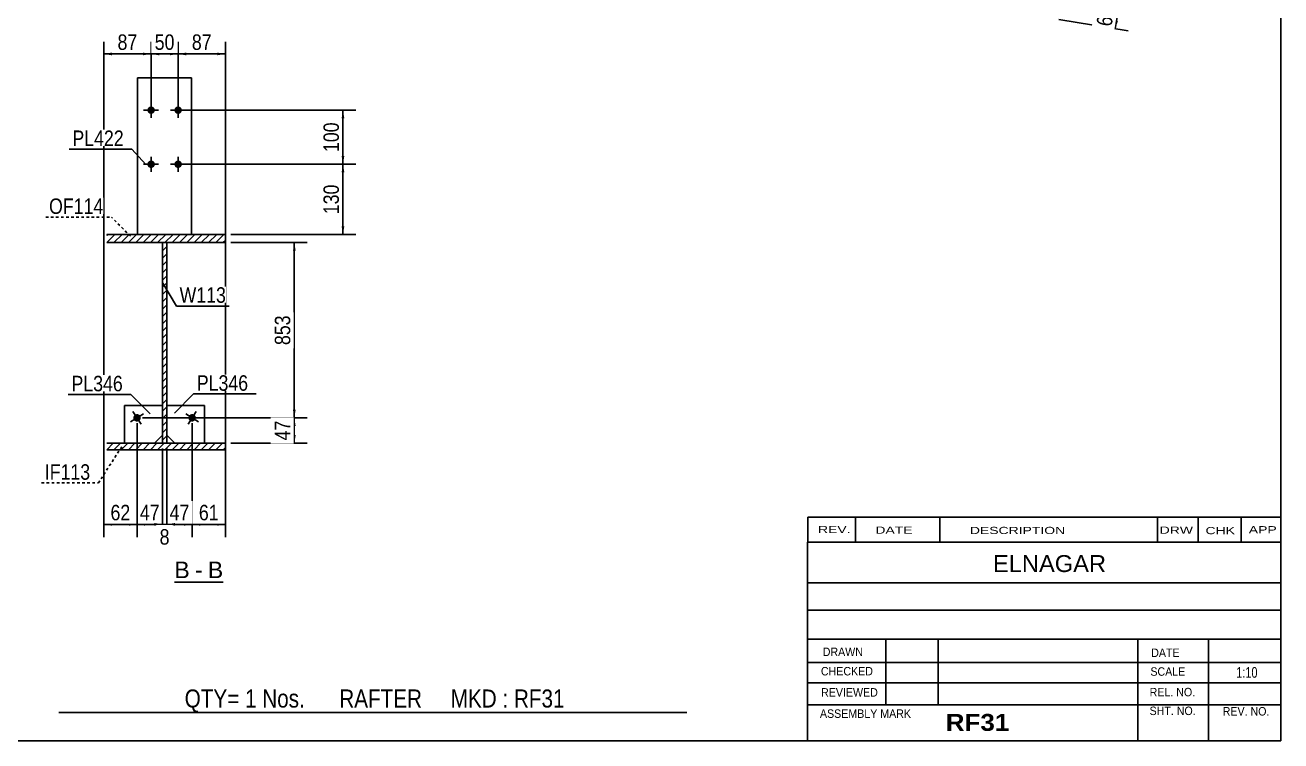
# Model space of a CAD drawing. Header units: millimetres. Extents: x -20 to 382, y -193 to 84.
# Drawn here: x 149.8 to 382.1, y -193.4 to -61 of the extents above; entities that cross this region are included whole.
import ezdxf

# ---------------------------------------------------------------- set-up
doc = ezdxf.new("R2010")
doc.units = ezdxf.units.MM
doc.linetypes.add('DXK_LINE_DOT1', pattern=[1.8814, 0.9407, -0.9407])
doc.linetypes.add('DXK_LINE_DOT4', pattern=[0.9408, 0.4704, -0.4704])
doc.styles.add('Arial', font='ARIAL.TTF', dxfattribs={"height": 0.2})
doc.styles.add('Arial Bold', font='ARIALBD.TTF', dxfattribs={"height": 0.2})
doc.styles.add('Arial Narrow', font='ARIALN.TTF', dxfattribs={"height": 0.2})

# ---------------------------------------------------------------- blocks, each defined once
blk = doc.blocks.new('Unknown-623477792-1210')
at = {"color": 5, "linetype": 'Continuous'}
for p, q in [((382.1, -193.38), (382.1, 83.62)), ((-17.9, -193.38), (382.1, -193.38))]:
    blk.add_line(p, q, dxfattribs=at)
blk = doc.blocks.new('Unknown-623477792-16 - 1231')
at = {"color": 7, "linetype": 'Continuous'}
blk.add_line((177.36, -164.04), (186.39, -164.04), dxfattribs=at)
at = {"color": 0, "linetype": 'Continuous'}
blk.add_wipeout([(180.2, -163.29), (180.2, -160.09), (177.36, -160.09), (177.36, -163.29)], dxfattribs=at)
at = {"color": 96, "linetype": 'Continuous', "style": 'Arial'}
blk.add_text('B', height=3.06, dxfattribs=at).set_placement((177.36, -163.29))
at = {"color": 0, "linetype": 'Continuous'}
blk.add_wipeout([(182.59, -163.29), (182.59, -160.09), (181.16, -160.09), (181.16, -163.29)], dxfattribs=at)
blk.add_wipeout([(186.39, -163.29), (186.39, -160.09), (183.55, -160.09), (183.55, -163.29)], dxfattribs=at)
at = {"color": 96, "linetype": 'Continuous', "style": 'Arial'}
for s, p in [('B', (183.55, -163.29)), ('-', (181.16, -163.29))]:
    blk.add_text(s, height=3.06, dxfattribs=at).set_placement(p)
blk = doc.blocks.new('Part-623477792-1315 - 1231')
at = {"color": 2, "linetype": 'Continuous'}
for p, q in [((182.96, -131.34), (175.96, -131.34)), ((182.96, -138.34), (182.96, -131.34)), ((175.96, -136.84), (177.46, -138.34))]:
    blk.add_line(p, q, dxfattribs=at)
at = {"color": 7, "linetype": 'DXK_LINE_DOT1'}
for p, q in [((175.96, -131.34), (175.96, -136.84)), ((182.96, -138.34), (177.46, -138.34))]:
    blk.add_line(p, q, dxfattribs=at)
blk = doc.blocks.new('Part-623477792-1283 - 1231')
at = {"linetype": 'Continuous'}
h = blk.add_hatch(dxfattribs=at)
h.set_pattern_fill('', scale=0.3, style=0, pattern_type=0)
h.set_pattern_definition([(45, (175.9565, -138.3376), (-0.67352, 0.67352), [])])
h.paths.add_polyline_path([(175.16, -138.34), (175.96, -138.34), (175.96, -101.24), (175.16, -101.24)])
at = {"color": 2, "linetype": 'Continuous'}
for p, q in [((175.16, -116.24), (175.16, -101.24)), ((175.16, -101.24), (175.96, -101.24)), ((175.96, -101.24), (175.96, -116.24)), ((175.16, -138.34), (175.16, -116.34)), ((175.96, -116.34), (175.96, -138.34)), ((175.96, -138.34), (175.16, -138.34))]:
    blk.add_line(p, q, dxfattribs=at)
blk = doc.blocks.new('Bolt-623477792-1249 - 1231')
at = {"linetype": 'Continuous'}
blk.add_hatch(color=3, dxfattribs=at).paths.add_polyline_path([(181.25, -134.01, -1), (180.06, -133.27, -1)])
at = {"color": 3, "linetype": 'Continuous'}
for p, q in [((181.84, -134.38), (179.47, -132.9)), ((181.4, -132.45), (179.91, -134.82))]:
    blk.add_line(p, q, dxfattribs=at)
blk = doc.blocks.new('Bolt-623477792-1250 - 1231')
at = {"linetype": 'Continuous'}
blk.add_hatch(color=3, dxfattribs=at).paths.add_polyline_path([(171.05, -133.27, -1), (169.86, -134.01, -1)])
at = {"color": 3, "linetype": 'Continuous'}
for p, q in [((171.64, -132.9), (169.27, -134.38)), ((169.71, -132.45), (171.2, -134.82))]:
    blk.add_line(p, q, dxfattribs=at)
blk = doc.blocks.new('Bolt-623477792-1264 - 1231')
at = {"linetype": 'Continuous'}
for points in [[(173.76, -76.74, -1), (172.36, -76.74, -1)], [(178.76, -76.74, -1), (177.36, -76.74, -1)], [(173.76, -86.74, -1), (172.36, -86.74, -1)], [(178.76, -86.74, -1), (177.36, -86.74, -1)]]:
    blk.add_hatch(color=3, dxfattribs=at).paths.add_polyline_path(points)
at = {"color": 3, "linetype": 'Continuous'}
for p, q in [((173.06, -75.34), (173.06, -78.14)), ((178.06, -75.34), (178.06, -78.14)), ((174.46, -76.74), (171.66, -76.74)), ((179.46, -76.74), (176.66, -76.74)), ((173.06, -85.34), (173.06, -88.14)), ((178.06, -85.34), (178.06, -88.14)), ((174.46, -86.74), (171.66, -86.74)), ((179.46, -86.74), (176.66, -86.74))]:
    blk.add_line(p, q, dxfattribs=at)
blk = doc.blocks.new('Part-623477792-1320 - 1231')
at = {"color": 2, "linetype": 'Continuous'}
for p, q in [((168.16, -138.34), (168.16, -131.34)), ((168.16, -131.34), (175.16, -131.34)), ((175.16, -136.84), (173.66, -138.34))]:
    blk.add_line(p, q, dxfattribs=at)
at = {"color": 7, "linetype": 'DXK_LINE_DOT1'}
for p, q in [((175.16, -131.34), (175.16, -136.84)), ((173.66, -138.34), (168.16, -138.34))]:
    blk.add_line(p, q, dxfattribs=at)
blk = doc.blocks.new('Part-623477792-1355 - 1231')
at = {"color": 2, "linetype": 'Continuous'}
for p, q in [((180.56, -70.74), (170.56, -70.74)), ((170.56, -70.74), (170.56, -99.74)), ((180.56, -70.74), (180.56, -99.74))]:
    blk.add_line(p, q, dxfattribs=at)
at = {"color": 7, "linetype": 'DXK_LINE_DOT1'}
blk.add_line((180.56, -99.74), (170.56, -99.74), dxfattribs=at)
blk = doc.blocks.new('Part-623477792-1386 - 1231')
at = {"linetype": 'Continuous'}
h = blk.add_hatch(dxfattribs=at)
h.set_pattern_fill('', scale=0.3, style=0, pattern_type=0)
h.set_pattern_definition([(45, (164.8405, -139.5376), (-0.67352, 0.67352), [])])
h.paths.add_polyline_path([(164.84, -138.34), (164.84, -139.54), (186.81, -139.54), (186.81, -138.34)])
at = {"color": 2, "linetype": 'Continuous'}
for p, q in [((164.84, -138.34), (186.81, -138.34)), ((186.81, -138.34), (186.81, -139.54)), ((164.84, -139.54), (186.81, -139.54))]:
    blk.add_line(p, q, dxfattribs=at)
blk = doc.blocks.new('Part-623477792-1413 - 1231')
at = {"linetype": 'Continuous'}
h = blk.add_hatch(dxfattribs=at)
h.set_pattern_fill('', scale=0.3, style=0, pattern_type=0)
h.set_pattern_definition([(45, (164.8405, -101.2376), (-0.67352, 0.67352), [])])
h.paths.add_polyline_path([(164.84, -99.74), (164.84, -101.24), (186.81, -101.24), (186.81, -99.74)])
at = {"color": 2, "linetype": 'Continuous'}
for p, q in [((164.84, -99.74), (186.81, -99.74)), ((186.81, -99.74), (186.81, -101.24)), ((164.84, -101.24), (186.81, -101.24))]:
    blk.add_line(p, q, dxfattribs=at)
blk = doc.blocks.new('StraightDimension-623477792-1861 - 1569')
at = {"linetype": 'Continuous'}
for points in [[(351.61, -59.15), (352.09, -57.71), (352.1, -59.23)], [(351.95, -60.22), (351.46, -61.66), (351.45, -60.14)]]:
    blk.add_hatch(color=7, dxfattribs=at).paths.add_polyline_path(points)
at = {"color": 7, "linetype": 'Continuous'}
for p, q in [((339.99, -55.78), (354.46, -58.08)), ((351.46, -61.66), (352.09, -57.71)), ((341.01, -60), (353.83, -62.04))]:
    blk.add_line(p, q, dxfattribs=at)
at = {"color": 0}
blk.add_wipeout([(352.01, -57.26), (347.86, -56.6), (347.1, -61.4), (351.25, -62.06)], dxfattribs=at)
at = {"color": 3, "style": 'Arial Narrow'}
blk.add_text('60', height=2.863, rotation=80.9647, dxfattribs=at).set_placement((350.75, -61.37))
blk = doc.blocks.new('StraightDimension-623477792-1501 - 1231')
at = {"linetype": 'Continuous'}
for points in [[(165.81, -66.59), (164.31, -66.34), (165.81, -66.09)], [(171.56, -66.09), (173.06, -66.34), (171.56, -66.59)]]:
    blk.add_hatch(color=7, dxfattribs=at).paths.add_polyline_path(points)
at = {"color": 7, "linetype": 'Continuous'}
for p, q in [((164.31, -137.34), (164.31, -64.09)), ((173.06, -75.74), (173.06, -64.09)), ((164.31, -66.34), (173.06, -66.34))]:
    blk.add_line(p, q, dxfattribs=at)
at = {"color": 0}
blk.add_wipeout([(171.11, -66.19), (171.11, -61.99), (166.25, -61.99), (166.25, -66.19)], dxfattribs=at)
at = {"color": 3, "style": 'Arial Narrow'}
blk.add_text('87', height=2.863, dxfattribs=at).set_placement((166.85, -65.59))
blk = doc.blocks.new('StraightDimension-623477792-1446 - 1231')
at = {"linetype": 'Continuous'}
for points in [[(199.31, -102.74), (199.56, -101.24), (199.81, -102.74)], [(199.81, -132.14), (199.56, -133.64), (199.31, -132.14)]]:
    blk.add_hatch(color=7, dxfattribs=at).paths.add_polyline_path(points)
at = {"color": 7, "linetype": 'Continuous'}
for p, q in [((187.81, -101.24), (201.96, -101.24)), ((199.56, -133.64), (199.56, -101.24)), ((171.46, -133.64), (201.96, -133.64))]:
    blk.add_line(p, q, dxfattribs=at)
at = {"color": 0}
blk.add_wipeout([(199.41, -114.1), (195.21, -114.1), (195.21, -120.78), (199.41, -120.78)], dxfattribs=at)
at = {"color": 3, "style": 'Arial Narrow'}
blk.add_text('853', height=2.863, rotation=90.0002, dxfattribs=at).set_placement((198.81, -120.18))
blk = doc.blocks.new('StraightDimension-623477792-2783 - 1231')
at = {"linetype": 'Continuous'}
for points in [[(171.96, -153.59), (170.46, -153.34), (171.96, -153.09)], [(173.66, -153.09), (175.16, -153.34), (173.66, -153.59)]]:
    blk.add_hatch(color=7, dxfattribs=at).paths.add_polyline_path(points)
at = {"color": 7, "linetype": 'Continuous'}
for p, q in [((170.46, -134.64), (170.46, -155.74)), ((175.16, -139.34), (175.16, -155.74)), ((170.46, -153.34), (175.16, -153.34))]:
    blk.add_line(p, q, dxfattribs=at)
at = {"color": 0}
blk.add_wipeout([(175.23, -153.19), (175.23, -148.99), (170.38, -148.99), (170.38, -153.19)], dxfattribs=at)
at = {"color": 3, "style": 'Arial Narrow'}
blk.add_text('47', height=2.863, dxfattribs=at).set_placement((170.98, -152.59))
blk = doc.blocks.new('StraightDimension-623477792-1418 - 1231')
at = {"linetype": 'Continuous'}
for points in [[(208.31, -88.24), (208.56, -86.74), (208.81, -88.24)], [(208.81, -98.24), (208.56, -99.74), (208.31, -98.24)]]:
    blk.add_hatch(color=7, dxfattribs=at).paths.add_polyline_path(points)
at = {"color": 7, "linetype": 'Continuous'}
for p, q in [((179.06, -86.74), (210.96, -86.74)), ((208.56, -99.74), (208.56, -86.74)), ((187.81, -99.74), (210.96, -99.74))]:
    blk.add_line(p, q, dxfattribs=at)
at = {"color": 0}
blk.add_wipeout([(208.41, -89.89), (204.21, -89.89), (204.21, -96.58), (208.41, -96.58)], dxfattribs=at)
at = {"color": 3, "style": 'Arial Narrow'}
blk.add_text('130', height=2.863, rotation=90.0002, dxfattribs=at).set_placement((207.81, -95.98))
blk = doc.blocks.new('StraightDimension-623477792-1435 - 1231')
at = {"linetype": 'Continuous'}
for points in [[(208.31, -78.24), (208.56, -76.74), (208.81, -78.24)], [(208.81, -85.24), (208.56, -86.74), (208.31, -85.24)]]:
    blk.add_hatch(color=7, dxfattribs=at).paths.add_polyline_path(points)
at = {"color": 7, "linetype": 'Continuous'}
for p, q in [((179.06, -76.74), (210.96, -76.74)), ((208.56, -86.74), (208.56, -76.74)), ((179.06, -86.74), (210.96, -86.74))]:
    blk.add_line(p, q, dxfattribs=at)
at = {"color": 0}
blk.add_wipeout([(208.41, -78.39), (204.21, -78.39), (204.21, -85.08), (208.41, -85.08)], dxfattribs=at)
at = {"color": 3, "style": 'Arial Narrow'}
blk.add_text('100', height=2.863, rotation=90.0002, dxfattribs=at).set_placement((207.81, -84.48))
blk = doc.blocks.new('StraightDimension-623477792-1464 - 1231')
at = {"linetype": 'Continuous'}
for points in [[(199.31, -135.14), (199.56, -133.64), (199.81, -135.14)], [(199.81, -136.84), (199.56, -138.34), (199.31, -136.84)]]:
    blk.add_hatch(color=7, dxfattribs=at).paths.add_polyline_path(points)
at = {"color": 7, "linetype": 'Continuous'}
for p, q in [((171.46, -133.64), (201.96, -133.64)), ((199.56, -138.34), (199.56, -133.64)), ((187.81, -138.34), (201.96, -138.34))]:
    blk.add_line(p, q, dxfattribs=at)
at = {"color": 0}
blk.add_wipeout([(199.41, -133.56), (195.21, -133.56), (195.21, -138.42), (199.41, -138.42)], dxfattribs=at)
at = {"color": 3, "style": 'Arial Narrow'}
blk.add_text('47', height=2.863, rotation=90.0002, dxfattribs=at).set_placement((198.81, -137.82))
blk = doc.blocks.new('StraightDimension-623477792-1481 - 1231')
at = {"linetype": 'Continuous'}
for points in [[(179.56, -66.59), (178.06, -66.34), (179.56, -66.09)], [(185.31, -66.09), (186.81, -66.34), (185.31, -66.59)]]:
    blk.add_hatch(color=7, dxfattribs=at).paths.add_polyline_path(points)
at = {"color": 7, "linetype": 'Continuous'}
for p, q in [((178.06, -75.74), (178.06, -64.09)), ((186.81, -137.34), (186.81, -64.09)), ((178.06, -66.34), (186.81, -66.34))]:
    blk.add_line(p, q, dxfattribs=at)
at = {"color": 0}
blk.add_wipeout([(184.86, -66.19), (184.86, -61.99), (180, -61.99), (180, -66.19)], dxfattribs=at)
at = {"color": 3, "style": 'Arial Narrow'}
blk.add_text('87', height=2.863, dxfattribs=at).set_placement((180.6, -65.59))
blk = doc.blocks.new('StraightDimension-623477792-1491 - 1231')
at = {"linetype": 'Continuous'}
for points in [[(174.56, -66.59), (173.06, -66.34), (174.56, -66.09)], [(176.56, -66.09), (178.06, -66.34), (176.56, -66.59)]]:
    blk.add_hatch(color=7, dxfattribs=at).paths.add_polyline_path(points)
at = {"color": 7, "linetype": 'Continuous'}
for p, q in [((173.06, -75.74), (173.06, -64.09)), ((178.06, -75.74), (178.06, -64.09)), ((173.06, -66.34), (178.06, -66.34))]:
    blk.add_line(p, q, dxfattribs=at)
at = {"color": 0}
blk.add_wipeout([(177.98, -66.19), (177.98, -61.99), (173.13, -61.99), (173.13, -66.19)], dxfattribs=at)
at = {"color": 3, "style": 'Arial Narrow'}
blk.add_text('50', height=2.863, dxfattribs=at).set_placement((173.73, -65.59))
blk = doc.blocks.new('StraightDimension-623477792-2780 - 1231')
at = {"linetype": 'Continuous'}
for points in [[(182.16, -153.59), (180.66, -153.34), (182.16, -153.09)], [(185.31, -153.09), (186.81, -153.34), (185.31, -153.59)]]:
    blk.add_hatch(color=7, dxfattribs=at).paths.add_polyline_path(points)
at = {"color": 7, "linetype": 'Continuous'}
for p, q in [((186.81, -102.24), (186.81, -155.74)), ((180.66, -134.64), (180.66, -155.74)), ((180.66, -153.34), (186.81, -153.34))]:
    blk.add_line(p, q, dxfattribs=at)
at = {"color": 0}
blk.add_wipeout([(186.16, -153.19), (186.16, -148.99), (181.3, -148.99), (181.3, -153.19)], dxfattribs=at)
at = {"color": 3, "style": 'Arial Narrow'}
blk.add_text('61', height=2.863, dxfattribs=at).set_placement((181.9, -152.59))
blk = doc.blocks.new('StraightDimension-623477792-2781 - 1231')
at = {"linetype": 'Continuous'}
for points in [[(177.46, -153.59), (175.96, -153.34), (177.46, -153.09)], [(179.16, -153.09), (180.66, -153.34), (179.16, -153.59)]]:
    blk.add_hatch(color=7, dxfattribs=at).paths.add_polyline_path(points)
at = {"color": 7, "linetype": 'Continuous'}
for p, q in [((180.66, -134.64), (180.66, -155.74)), ((175.96, -139.34), (175.96, -155.74)), ((175.96, -153.34), (180.66, -153.34))]:
    blk.add_line(p, q, dxfattribs=at)
at = {"color": 0}
blk.add_wipeout([(180.73, -153.19), (180.73, -148.99), (175.88, -148.99), (175.88, -153.19)], dxfattribs=at)
at = {"color": 3, "style": 'Arial Narrow'}
blk.add_text('47', height=2.863, dxfattribs=at).set_placement((176.48, -152.59))
blk = doc.blocks.new('StraightDimension-623477792-2782 - 1231')
at = {"linetype": 'Continuous'}
for points in [[(173.66, -153.09), (175.16, -153.34), (173.66, -153.59)], [(177.46, -153.59), (175.96, -153.34), (177.46, -153.09)]]:
    blk.add_hatch(color=7, dxfattribs=at).paths.add_polyline_path(points)
at = {"color": 7, "linetype": 'Continuous'}
for p, q in [((175.16, -139.34), (175.16, -155.59)), ((175.96, -139.34), (175.96, -155.59)), ((175.16, -153.34), (175.96, -153.34))]:
    blk.add_line(p, q, dxfattribs=at)
at = {"color": 0}
blk.add_wipeout([(177.07, -157.69), (177.07, -153.49), (174.04, -153.49), (174.04, -157.69)], dxfattribs=at)
at = {"color": 3, "style": 'Arial Narrow'}
blk.add_text('8', height=2.86, dxfattribs=at).set_placement((174.64, -157.09))
blk = doc.blocks.new('StraightDimension-623477792-2784 - 1231')
at = {"linetype": 'Continuous'}
for points in [[(165.81, -153.59), (164.31, -153.34), (165.81, -153.09)], [(168.96, -153.09), (170.46, -153.34), (168.96, -153.59)]]:
    blk.add_hatch(color=7, dxfattribs=at).paths.add_polyline_path(points)
at = {"color": 7, "linetype": 'Continuous'}
for p, q in [((164.31, -102.24), (164.31, -155.74)), ((170.46, -134.64), (170.46, -155.74)), ((164.31, -153.34), (170.46, -153.34))]:
    blk.add_line(p, q, dxfattribs=at)
at = {"color": 0}
blk.add_wipeout([(169.81, -153.19), (169.81, -148.99), (164.95, -148.99), (164.95, -153.19)], dxfattribs=at)
at = {"color": 3, "style": 'Arial Narrow'}
blk.add_text('62', height=2.863, dxfattribs=at).set_placement((165.55, -152.59))
blk = doc.blocks.new('CBS_CALLOFF-623477792-7677')
at = {"color": 7, "linetype": 'Continuous'}
blk.add_line((155.97, -188.12), (272.21, -188.13), dxfattribs=at)
at = {"color": 3, "linetype": 'Continuous', "style": 'Arial Narrow'}
blk.add_text('QTY= 1 Nos.      RAFTER     MKD : RF31', height=3.3405, dxfattribs=at).set_placement((179.27, -187.22))
blk = doc.blocks.new('CBS_NAME_BLOG-623477792-7678')
at = {"color": 7, "linetype": 'Continuous'}
for p, q in [((294.5, -156.63), (382.02, -156.63)), ((294.5, -193.34), (294.5, -156.64)), ((294.5, -164.17), (382.02, -164.17)), ((294.58, -169.22), (382.09, -169.22)), ((294.5, -174.6), (382.02, -174.6)), ((309.03, -186.7), (309.03, -174.6)), ((318.71, -186.68), (318.71, -174.61)), ((355.63, -193.34), (355.63, -174.61)), ((368.68, -193.34), (368.68, -174.6)), ((294.51, -178.9), (382.09, -178.88)), ((294.5, -182.64), (382.02, -182.64)), ((294.5, -186.69), (382.02, -186.69)), ((294.5, -193.38), (382.09, -193.38))]:
    blk.add_line(p, q, dxfattribs=at)
at = {"color": 3, "linetype": 'Continuous', "style": 'Arial'}
blk.add_text('ELNAGAR', height=3.133, dxfattribs=at).set_placement((328.83, -162.16))
at = {"color": 3, "linetype": 'Continuous'}
for s, height, style, width, p in [('DRAWN', 1.566, 'Arial', 0.9, (297.33, -177.7)), ('DATE', 1.566, 'Arial', 0.9, (358.1, -177.87)), ('CHECKED', 1.566, 'Arial', 0.9, (296.99, -181.28)), ('SCALE', 1.566, 'Arial', 0.9, (357.95, -181.34)), ('1:10', 1.957, 'Arial Narrow', 0.9, (373.84, -181.7)), ('REVIEWED', 1.566, 'Arial', 0.9, (297.02, -185.2)), ('REL. NO.', 1.566, 'Arial', 0.9, (357.81, -185.15)), ('ASSEMBLY MARK', 1.5663, 'Arial', 0.9, (296.81, -189.13)), ('SHT. NO.', 1.566, 'Arial', 0.9, (357.8, -188.61)), ('REV. NO.', 1.566, 'Arial', 0.9, (371.33, -188.7)), ('RF31', 3.131, 'Arial Bold', 1.1, (320.08, -191.53))]:
    blk.add_text(s, height=height, dxfattribs=dict(at, style=style, width=width)).set_placement(p)
blk = doc.blocks.new('CBS_REVISION-623477792-7679')
at = {"color": 7, "linetype": 'Continuous'}
for p, q in [((294.59, -152), (382.09, -152)), ((294.59, -152), (294.59, -156.63)), ((303.38, -152), (303.38, -156.63)), ((318.98, -152), (318.98, -156.57)), ((359.24, -152), (359.24, -156.63)), ((366.78, -152), (366.78, -156.63)), ((374.72, -152), (374.72, -156.63)), ((294.59, -156.63), (382.09, -156.63))]:
    blk.add_line(p, q, dxfattribs=at)
at = {"color": 7, "style": 'Arial Narrow', "width": 1.7}
for s, height, p in [('REV.', 1.326, (296.45, -154.96)), ('DATE', 1.326, (307.07, -155.07)), ('DESCRIPTION', 1.3257, (324.55, -155.13)), ('DRW', 1.326, (359.67, -155.07)), ('CHK', 1.326, (368.15, -155.16)), ('APP', 1.326, (376.15, -155))]:
    blk.add_text(s, height=height, dxfattribs=at).set_placement(p)
blk = doc.blocks.new('Mark-623477792-1382 - 1231')
at = {"color": 7, "linetype": 'DXK_LINE_DOT4'}
blk.add_line((167.63, -138.99), (163.3, -145.69), dxfattribs=at)
at = {"color": 0}
blk.add_wipeout([(161.8, -145.09), (161.8, -142.09), (153.39, -142.09), (153.39, -145.09)], dxfattribs=at)
blk.add_wipeout([(161.8, -145.09), (161.8, -142.09), (153.39, -142.09), (153.39, -145.09)], dxfattribs=at)
at = {"color": 7, "linetype": 'DXK_LINE_DOT4'}
blk.add_line((152.79, -145.69), (163.3, -145.69), dxfattribs=at)
at = {"color": 3, "style": 'Arial Narrow'}
blk.add_text('IF113', height=2.863, dxfattribs=at).set_placement((153.39, -145.09))
blk = doc.blocks.new('Mark-623477792-1409 - 1231')
at = {"color": 7, "linetype": 'DXK_LINE_DOT4'}
blk.add_line((169.26, -100.07), (165.73, -96.53), dxfattribs=at)
at = {"color": 0}
blk.add_wipeout([(164.23, -95.93), (164.23, -92.93), (154.18, -92.93), (154.18, -95.93)], dxfattribs=at)
blk.add_wipeout([(164.23, -95.93), (164.23, -92.93), (154.18, -92.93), (154.18, -95.93)], dxfattribs=at)
at = {"color": 7, "linetype": 'DXK_LINE_DOT4'}
blk.add_line((153.58, -96.53), (165.73, -96.53), dxfattribs=at)
at = {"color": 3, "style": 'Arial Narrow'}
blk.add_text('OF114', height=2.863, dxfattribs=at).set_placement((154.18, -95.93))
blk = doc.blocks.new('Mark-623477792-4488 - 1231')
at = {"color": 0}
blk.add_wipeout([(186.92, -112.36), (186.92, -109.36), (178.33, -109.36), (178.33, -112.36)], dxfattribs=at)
blk.add_wipeout([(186.92, -112.36), (186.92, -109.36), (178.33, -109.36), (178.33, -112.36)], dxfattribs=at)
at = {"color": 7, "linetype": 'Continuous'}
for p, q in [((175.26, -108.76), (177.73, -112.96)), ((177.73, -112.96), (187.52, -112.96))]:
    blk.add_line(p, q, dxfattribs=at)
at = {"color": 3, "style": 'Arial Narrow'}
blk.add_text('W113', height=2.863, dxfattribs=at).set_placement((178.33, -112.36))
blk = doc.blocks.new('Mark-623477792-5085 - 1231')
at = {"color": 7, "linetype": 'Continuous'}
blk.add_line((172.07, -86.81), (169.5, -83.96), dxfattribs=at)
at = {"color": 0}
blk.add_wipeout([(168, -83.36), (168, -80.36), (158.5, -80.36), (158.5, -83.36)], dxfattribs=at)
blk.add_wipeout([(168, -83.36), (168, -80.36), (158.5, -80.36), (158.5, -83.36)], dxfattribs=at)
at = {"color": 7, "linetype": 'Continuous'}
blk.add_line((157.9, -83.96), (169.5, -83.96), dxfattribs=at)
at = {"color": 3, "style": 'Arial Narrow'}
blk.add_text('PL422', height=2.863, dxfattribs=at).set_placement((158.5, -83.36))
blk = doc.blocks.new('Mark-623477792-5093 - 1231')
at = {"color": 0}
blk.add_wipeout([(191.03, -128.63), (191.03, -125.63), (181.52, -125.63), (181.52, -128.63)], dxfattribs=at)
blk.add_wipeout([(191.03, -128.63), (191.03, -125.63), (181.52, -125.63), (181.52, -128.63)], dxfattribs=at)
at = {"color": 7, "linetype": 'Continuous'}
for p, q in [((177.39, -132.77), (180.92, -129.23)), ((180.92, -129.23), (192.53, -129.23))]:
    blk.add_line(p, q, dxfattribs=at)
at = {"color": 3, "style": 'Arial Narrow'}
blk.add_text('PL346', height=2.863, dxfattribs=at).set_placement((181.52, -128.63))
blk = doc.blocks.new('Mark-623477792-5096 - 1231')
at = {"color": 7, "linetype": 'Continuous'}
blk.add_line((172.87, -132.87), (169.34, -129.33), dxfattribs=at)
at = {"color": 0}
blk.add_wipeout([(167.84, -128.73), (167.84, -125.73), (158.33, -125.73), (158.33, -128.73)], dxfattribs=at)
blk.add_wipeout([(167.84, -128.73), (167.84, -125.73), (158.33, -125.73), (158.33, -128.73)], dxfattribs=at)
at = {"color": 7, "linetype": 'Continuous'}
blk.add_line((157.73, -129.33), (169.34, -129.33), dxfattribs=at)
at = {"color": 3, "style": 'Arial Narrow'}
blk.add_text('PL346', height=2.863, dxfattribs=at).set_placement((158.33, -128.73))

msp = doc.modelspace()

# ---------------------------------------------------------------- block references
for name in ['Unknown-623477792-1210', 'Part-623477792-1355 - 1231', 'Bolt-623477792-1264 - 1231', 'Part-623477792-1413 - 1231', 'Part-623477792-1283 - 1231', 'Part-623477792-1320 - 1231', 'Part-623477792-1315 - 1231', 'Bolt-623477792-1250 - 1231', 'Bolt-623477792-1249 - 1231', 'Part-623477792-1386 - 1231', 'CBS_REVISION-623477792-7679', 'CBS_NAME_BLOG-623477792-7678', 'CBS_CALLOFF-623477792-7677']:
    msp.add_blockref(name, (0, 0))

# ---------------------------------------------------------------- next in the draw order: block references
for name in ['StraightDimension-623477792-1861 - 1569', 'StraightDimension-623477792-1501 - 1231', 'StraightDimension-623477792-1418 - 1231', 'Unknown-623477792-16 - 1231']:
    msp.add_blockref(name, (0, 0))

# ---------------------------------------------------------------- next in the draw order: block references
for name in ['StraightDimension-623477792-1435 - 1231', 'Mark-623477792-5085 - 1231', 'Mark-623477792-1409 - 1231', 'StraightDimension-623477792-1446 - 1231']:
    msp.add_blockref(name, (0, 0))

# ---------------------------------------------------------------- next in the draw order: block references
msp.add_blockref('StraightDimension-623477792-2783 - 1231', (0, 0))

# ---------------------------------------------------------------- next in the draw order: block references
msp.add_blockref('StraightDimension-623477792-1464 - 1231', (0, 0))

# ---------------------------------------------------------------- next in the draw order: block references
for name in ['StraightDimension-623477792-1481 - 1231', 'StraightDimension-623477792-2784 - 1231']:
    msp.add_blockref(name, (0, 0))

# ---------------------------------------------------------------- next in the draw order: block references
for name in ['StraightDimension-623477792-1491 - 1231', 'StraightDimension-623477792-2780 - 1231', 'Mark-623477792-5096 - 1231', 'Mark-623477792-1382 - 1231']:
    msp.add_blockref(name, (0, 0))

# ---------------------------------------------------------------- next in the draw order: block references
for name in ['Mark-623477792-4488 - 1231', 'Mark-623477792-5093 - 1231', 'StraightDimension-623477792-2781 - 1231']:
    msp.add_blockref(name, (0, 0))

# ---------------------------------------------------------------- next in the draw order: block references
msp.add_blockref('StraightDimension-623477792-2782 - 1231', (0, 0))

doc.saveas('drawing.dxf')
